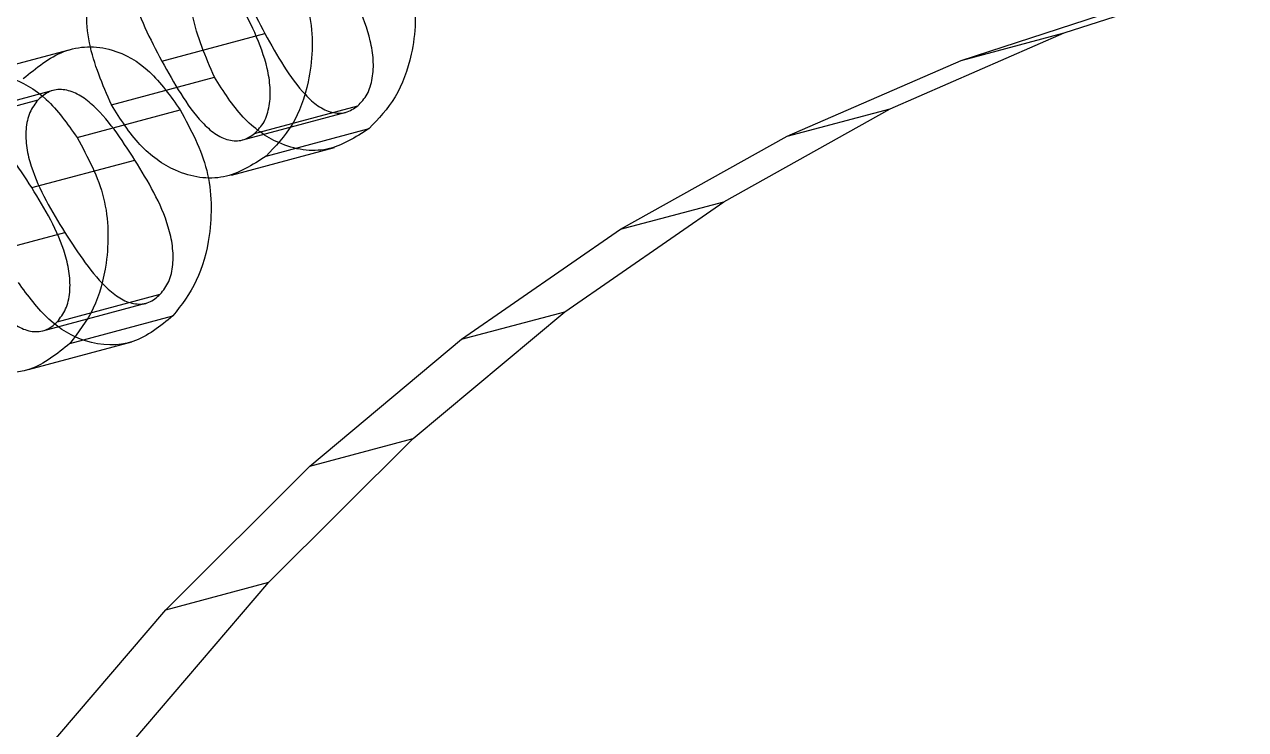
# Model space of a CAD drawing. Header units: inches. Extents: x 0 to 16.3, y 0 to 11.5.
# Drawn here: x 3.8996 to 4.304, y 7.6755 to 7.9092 of the extents above; entities that cross this region are included whole.
import ezdxf

# ---------------------------------------------------------------- set-up
doc = ezdxf.new("R2010")
doc.units = ezdxf.units.IN
doc.header["$MEASUREMENT"] = 0

msp = doc.modelspace()

# ---------------------------------------------------------------- linework, layer by layer
at = {"color": 7, "linetype": 'Continuous', "lineweight": 25}
for p, q in [((4.24392, 7.90645), (4.30402, 7.92593)), ((4.20977, 7.8973), (4.26986, 7.91678)), ((3.94507, 7.89703), (3.97922, 7.90618)), ((4.18631, 7.88128), (4.24392, 7.90645)), ((4.20977, 7.8973), (4.24392, 7.90645)), ((3.91426, 7.90067), (3.88011, 7.89152)), ((4.15216, 7.87213), (4.20977, 7.8973)), ((3.92839, 7.88256), (3.96254, 7.89171)), ((3.90897, 7.8873), (3.87482, 7.87815)), ((3.86996, 7.87506), (3.90411, 7.88421)), ((3.91703, 7.87171), (3.95118, 7.88086)), ((3.97195, 7.87094), (4.0061, 7.88009)), ((3.97582, 7.87307), (4.00997, 7.88222)), ((4.13118, 7.85045), (4.18631, 7.88128)), ((4.15216, 7.87213), (4.18631, 7.88128)), ((3.97959, 7.86551), (4.01374, 7.87466)), ((4.09703, 7.8413), (4.15216, 7.87213)), ((3.96814, 7.85929), (4.00229, 7.86844)), ((3.90202, 7.85511), (3.93617, 7.86426)), ((4.07851, 7.814), (4.13118, 7.85045)), ((4.09703, 7.8413), (4.13118, 7.85045)), ((3.87878, 7.83115), (3.91293, 7.8403)), ((4.04436, 7.80485), (4.09703, 7.8413)), ((3.91043, 7.81064), (3.94458, 7.81979)), ((3.90568, 7.80766), (3.93983, 7.81681)), ((4.0283, 7.77197), (4.07851, 7.814)), ((4.04436, 7.80485), (4.07851, 7.814)), ((3.91462, 7.80348), (3.94877, 7.81263)), ((3.90094, 7.79487), (3.93509, 7.80401)), ((3.99415, 7.76282), (4.04436, 7.80485)), ((3.98054, 7.7244), (4.0283, 7.77197)), ((3.99415, 7.76282), (4.0283, 7.77197)), ((3.94639, 7.71526), (3.99415, 7.76282)), ((3.93521, 7.67134), (3.98054, 7.7244)), ((3.94639, 7.71526), (3.98054, 7.7244)), ((3.90106, 7.6622), (3.94639, 7.71526))]:
    msp.add_line(p, q, dxfattribs=at)
for points, knots in [([(3.96254, 7.89171), (3.95961, 7.89844), (3.95374, 7.91189), (3.95418, 7.93245), (3.95945, 7.94839), (3.96559, 7.9547), (3.96866, 7.95785)], [0, 0, 0, 0, 0.279499, 0.559041, 0.779376, 1, 1, 1, 1]), ([(3.92839, 7.88256), (3.92546, 7.88929), (3.91959, 7.90275), (3.92003, 7.9233), (3.9253, 7.93925), (3.93143, 7.94555), (3.9345, 7.9487)], [0, 0, 0, 0, 0.279499, 0.559041, 0.779376, 1, 1, 1, 1]), ([(3.97318, 7.95039), (3.97207, 7.94922), (3.96985, 7.94689), (3.96825, 7.94136), (3.96809, 7.93523), (3.97051, 7.92277), (3.97535, 7.91355), (3.97922, 7.90618)], [0, 0, 0, 0, 0.125035, 0.249882, 0.374927, 0.500175, 1, 1, 1, 1]), ([(3.93903, 7.94124), (3.93792, 7.94008), (3.9357, 7.93774), (3.9341, 7.93221), (3.93394, 7.92609), (3.93636, 7.91362), (3.9412, 7.9044), (3.94507, 7.89703)], [0, 0, 0, 0, 0.125035, 0.249882, 0.374927, 0.500175, 1, 1, 1, 1]), ([(4.02067, 7.94143), (4.0238, 7.93462), (4.03003, 7.921), (4.02876, 7.90016), (4.02301, 7.8844), (4.01683, 7.87791), (4.01374, 7.87466)], [0, 0, 0, 0, 0.279755, 0.558503, 0.779254, 1, 1, 1, 1]), ([(3.98652, 7.93229), (3.98964, 7.92547), (3.99588, 7.91185), (3.99461, 7.89102), (3.98886, 7.87525), (3.98268, 7.86876), (3.97959, 7.86551)], [0, 0, 0, 0, 0.279755, 0.558503, 0.779254, 1, 1, 1, 1]), ([(4.00997, 7.88222), (4.0111, 7.8834), (4.01335, 7.88574), (4.01502, 7.8913), (4.0153, 7.89744), (4.01319, 7.91009), (4.00829, 7.91945), (4.00437, 7.92694)], [0, 0, 0, 0, 0.125089, 0.249965, 0.37512, 0.500373, 1, 1, 1, 1]), ([(3.97582, 7.87307), (3.97695, 7.87425), (3.9792, 7.8766), (3.98087, 7.88215), (3.98115, 7.8883), (3.97903, 7.90094), (3.97414, 7.91031), (3.97022, 7.91779)], [0, 0, 0, 0, 0.125089, 0.249965, 0.37512, 0.500373, 1, 1, 1, 1]), ([(3.97922, 7.90618), (3.98329, 7.89885), (3.98837, 7.88969), (3.99671, 7.88194), (4.00136, 7.87977), (4.00611, 7.87958), (4.00868, 7.88134), (4.00997, 7.88222)], [0, 0, 0, 0, 0.50002, 0.625242, 0.750325, 0.875066, 1, 1, 1, 1]), ([(3.89919, 7.89125), (3.90347, 7.89478), (3.91203, 7.90184), (3.92747, 7.90251), (3.94151, 7.89455), (3.94795, 7.88543), (3.95118, 7.88086)], [0, 0, 0, 0, 0.280192, 0.559811, 0.779516, 1, 1, 1, 1]), ([(3.94507, 7.89703), (3.94914, 7.88971), (3.95422, 7.88054), (3.96256, 7.87279), (3.96721, 7.87062), (3.97195, 7.87044), (3.97453, 7.87219), (3.97582, 7.87307)], [0, 0, 0, 0, 0.5000202, 0.6252422, 0.7503254, 0.8750664, 1, 1, 1, 1]), ([(3.86503, 7.8821), (3.86932, 7.88563), (3.87788, 7.89269), (3.89332, 7.89336), (3.90736, 7.8854), (3.9138, 7.87628), (3.91703, 7.87171)], [0, 0, 0, 0, 0.280192, 0.559811, 0.779516, 1, 1, 1, 1]), ([(4.01374, 7.87466), (4.00923, 7.87178), (4.00022, 7.86603), (3.98475, 7.86828), (3.97144, 7.87759), (3.96551, 7.887), (3.96254, 7.89171)], [0, 0, 0, 0, 0.279946, 0.559573, 0.779715, 1, 1, 1, 1]), ([(3.93617, 7.86426), (3.93165, 7.87123), (3.926, 7.87996), (3.91713, 7.8864), (3.9124, 7.88789), (3.90774, 7.88737), (3.90532, 7.88526), (3.90411, 7.88421)], [0, 0, 0, 0, 0.499736, 0.624969, 0.750093, 0.874985, 1, 1, 1, 1]), ([(3.90411, 7.88421), (3.9031, 7.8829), (3.90108, 7.88029), (3.89987, 7.87451), (3.90012, 7.86831), (3.90334, 7.85602), (3.90867, 7.84729), (3.91293, 7.8403)], [0, 0, 0, 0, 0.124994, 0.249838, 0.374952, 0.500143, 1, 1, 1, 1]), ([(3.97959, 7.86551), (3.97508, 7.86263), (3.96607, 7.85688), (3.9506, 7.85913), (3.93729, 7.86844), (3.93136, 7.87785), (3.92839, 7.88256)], [0, 0, 0, 0, 0.279946, 0.559573, 0.779715, 1, 1, 1, 1]), ([(3.95118, 7.88086), (3.95468, 7.87434), (3.96166, 7.86134), (3.96175, 7.84019), (3.9572, 7.82358), (3.95158, 7.81628), (3.94877, 7.81263)], [0, 0, 0, 0, 0.279773, 0.558476, 0.779213, 1, 1, 1, 1]), ([(3.90202, 7.85511), (3.8975, 7.86209), (3.89185, 7.87081), (3.88298, 7.87725), (3.87825, 7.87874), (3.87359, 7.87822), (3.87117, 7.87612), (3.86996, 7.87506)], [0, 0, 0, 0, 0.499736, 0.624969, 0.750093, 0.874985, 1, 1, 1, 1]), ([(3.91703, 7.87171), (3.92053, 7.8652), (3.92751, 7.85219), (3.9276, 7.83104), (3.92305, 7.81443), (3.91743, 7.80713), (3.91462, 7.80348)], [0, 0, 0, 0, 0.279773, 0.558476, 0.779213, 1, 1, 1, 1]), ([(3.94458, 7.81979), (3.9456, 7.82111), (3.94764, 7.82376), (3.94895, 7.82953), (3.94879, 7.83578), (3.94592, 7.84829), (3.9405, 7.85716), (3.93617, 7.86426)], [0, 0, 0, 0, 0.125004, 0.24996, 0.375187, 0.5004, 1, 1, 1, 1]), ([(3.91043, 7.81064), (3.91145, 7.81196), (3.91349, 7.81461), (3.9148, 7.82039), (3.91464, 7.82664), (3.91177, 7.83915), (3.90635, 7.84802), (3.90202, 7.85511)], [0, 0, 0, 0, 0.125004, 0.24996, 0.375187, 0.5004, 1, 1, 1, 1]), ([(3.91293, 7.8403), (3.91738, 7.83339), (3.92295, 7.82475), (3.93163, 7.81793), (3.93631, 7.81632), (3.94097, 7.81666), (3.94338, 7.81874), (3.94458, 7.81979)], [0, 0, 0, 0, 0.500012, 0.625198, 0.750271, 0.875038, 1, 1, 1, 1]), ([(3.87878, 7.83115), (3.88323, 7.82424), (3.8888, 7.8156), (3.89748, 7.80878), (3.90216, 7.80717), (3.90682, 7.80751), (3.90923, 7.80959), (3.91043, 7.81064)], [0, 0, 0, 0, 0.500012, 0.625198, 0.750271, 0.875038, 1, 1, 1, 1]), ([(3.94877, 7.81263), (3.94455, 7.8092), (3.93611, 7.80233), (3.92084, 7.80275), (3.90719, 7.8105), (3.90077, 7.8193), (3.89756, 7.8237)], [0, 0, 0, 0, 0.279964, 0.559569, 0.779639, 1, 1, 1, 1]), ([(3.91462, 7.80348), (3.91039, 7.80005), (3.90196, 7.79318), (3.88669, 7.79361), (3.87303, 7.80135), (3.86662, 7.81015), (3.86341, 7.81456)], [0, 0, 0, 0, 0.279964, 0.559569, 0.779639, 1, 1, 1, 1])]:
    msp.add_open_spline(points, degree=3, knots=knots, dxfattribs=at)

doc.saveas('drawing.dxf')
